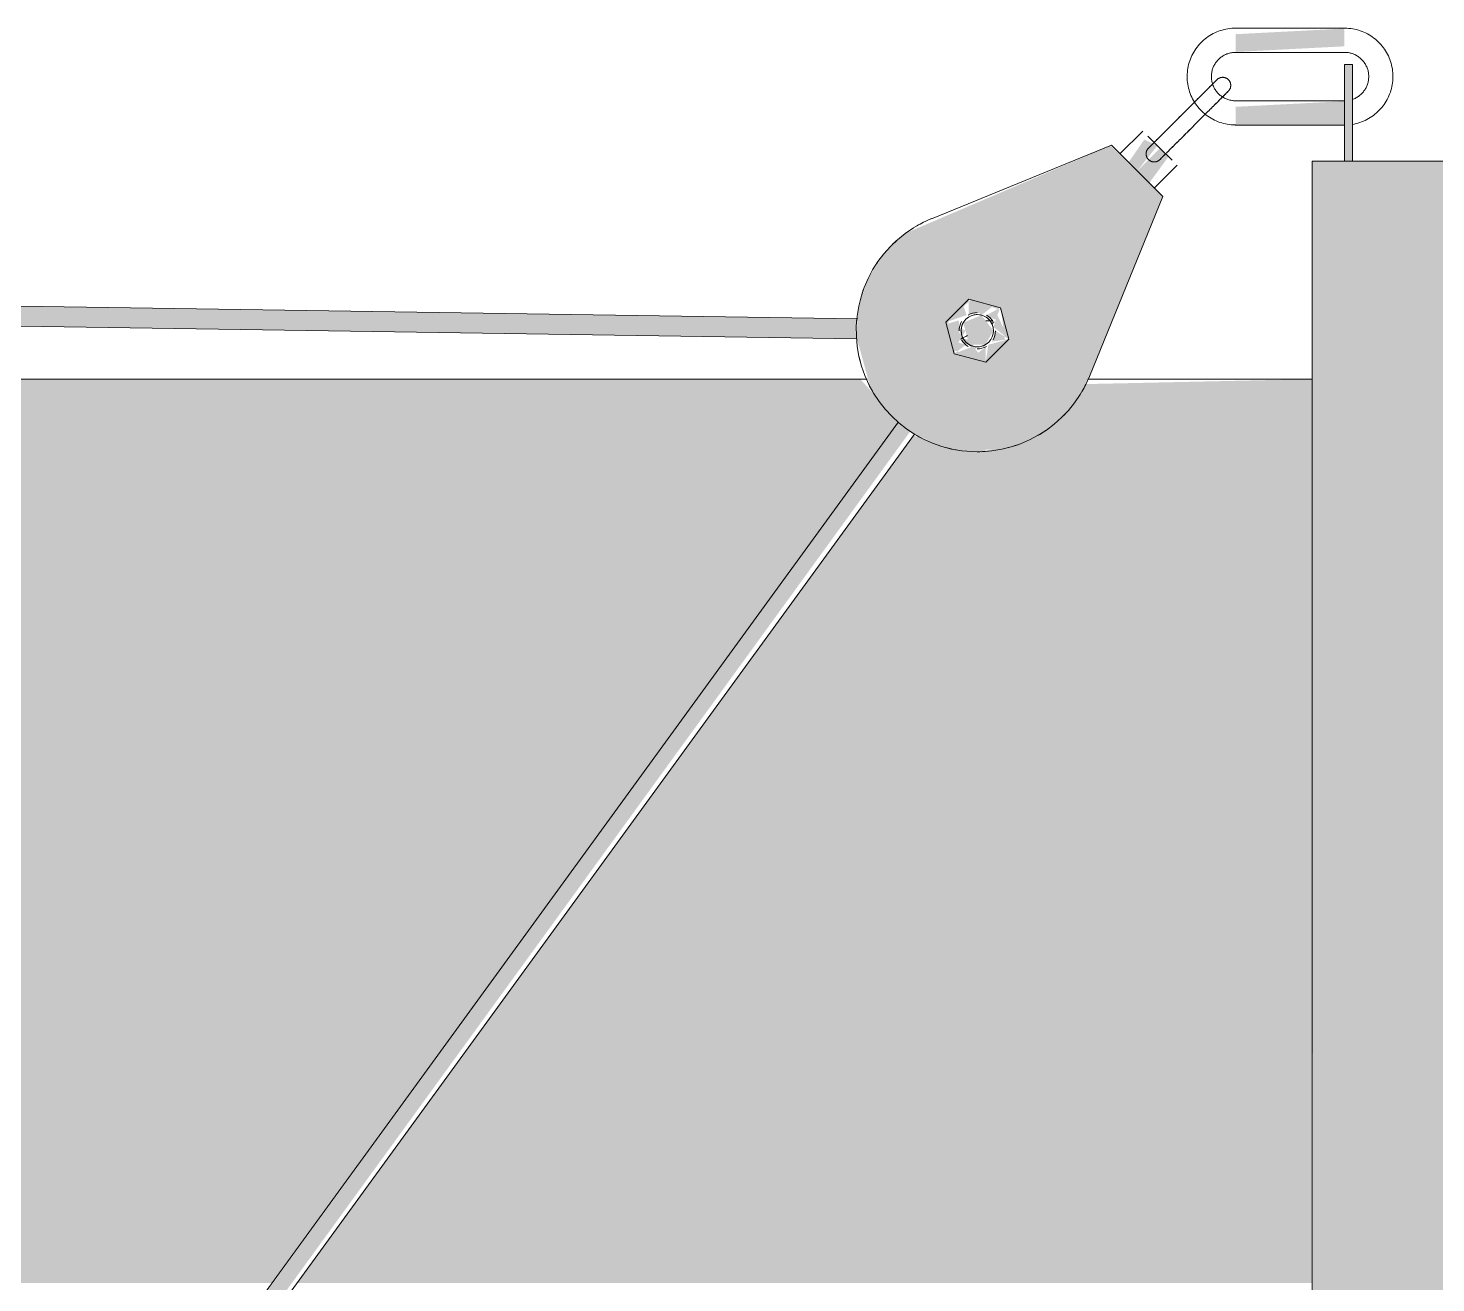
# Model space of a CAD drawing. Header units: inches. Extents: x -55396 to -733, y -290 to 853.
# Drawn here: x -24782.96 to -24761.16, y 264 to 283.44 of the extents above; entities that cross this region are included whole.
import ezdxf

# ---------------------------------------------------------------- set-up
doc = ezdxf.new("R2010")
doc.units = ezdxf.units.IN
doc.header["$MEASUREMENT"] = 0
doc.layers.add('M-HVAC-DUCT', color=70, linetype='Continuous', lineweight=9)
doc.layers.add('Q-SPCQ', color=91, linetype='Continuous', lineweight=9)

# ---------------------------------------------------------------- blocks, each defined once
blk = doc.blocks.new('Basketball_Backstop-Performance_Sports_Systems-3103-Ceiling_Hung - 27_-0_ to 27_-11 7_8_-V22-Section 13')
at = {"layer": 'Q-SPCQ'}
for points in [[(-24764.265, 283.069), (-24762.578, 283.156), (-24762.578, 283.431), (-24764.265, 283.344), (-24764.265, 283.088)], [(-24762.453, 281.375), (-24762.453, 282.875), (-24762.578, 282.875), (-24762.578, 281.375)], [(-24762.578, 281.944), (-24762.578, 282.306), (-24764.265, 282.219), (-24764.265, 281.944)], [(-24765.79, 281.225), (-24765.475, 281.617), (-24765.679, 281.711), (-24765.923, 281.357), (-24765.859, 281.294)], [(-24765.603, 281.037), (-24765.304, 281.446), (-24765.437, 281.578), (-24765.79, 281.225), (-24765.615, 281.05)], [(-24768.14, 278.533), (-24768.015, 278.75), (-24768.201, 278.991), (-24768.482, 278.875), (-24768.39, 278.533)]]:
    blk.add_hatch(color=256, dxfattribs=at).paths.add_polyline_path(points, flags=0)
h = blk.add_hatch(color=256, dxfattribs=at)
h.paths.add_polyline_path([(-24768.354, 276.877), (-24767.775, 276.952), (-24767.458, 277.058), (-24767.07, 277.305), (-24766.754, 277.64), (-24766.529, 278.042), (-24765.393, 280.827), (-24766.202, 281.617), (-24769.375, 280.261), (-24769.71, 279.945), (-24769.958, 279.557), (-24770.103, 279.121), (-24770.138, 278.662), (-24769.935, 277.925), (-24769.874, 277.787), (-24769.591, 277.424), (-24769.228, 277.141), (-24768.807, 276.955)], flags=0)
h.paths.add_polyline_path([(-24768.134, 278.262), (-24768.134, 278.502), (-24768.251, 278.409), (-24768.157, 278.29)], flags=0)
h.paths.add_polyline_path([(-24768.622, 278.393), (-24768.442, 278.534), (-24768.554, 278.565), (-24768.586, 278.485)], flags=0)
h.paths.add_polyline_path([(-24768.396, 279.238), (-24768.396, 278.998), (-24768.228, 279.026), (-24768.347, 279.176)], flags=0)
h.paths.add_polyline_path([(-24767.908, 279.107), (-24768.122, 278.991), (-24767.982, 278.92), (-24767.934, 279.042)], flags=0)
h.paths.add_polyline_path([(-24768.134, 278.262), (-24768.639, 278.456), (-24768.718, 278.916), (-24768.361, 279.229), (-24767.897, 279.068), (-24767.831, 278.565), (-24768.099, 278.298)], flags=0)
h.paths.add_polyline_path([(-24768.044, 278.58), (-24767.777, 278.619), (-24767.984, 278.75), (-24768.022, 278.609)], flags=0)
h.paths.add_polyline_path([(-24768.542, 278.713), (-24768.552, 278.911), (-24768.725, 278.859), (-24768.586, 278.748)], flags=0)
h = blk.add_hatch(color=256, dxfattribs=at)
h.paths.add_polyline_path([(-24762.39, 116), (-24759.765, 116), (-24759.785, 119.75), (-24763.078, 119.75), (-24763.078, 119.312), (-24762.39, 119.312), (-24762.39, 119.125), (-24763.078, 119.125), (-24763.078, 116), (-24762.634, 116)], flags=0)
h.paths.add_polyline_path([(-24762.968, 120.25), (-24759.765, 120.25), (-24759.831, 128.782), (-24763.078, 128.75), (-24763.078, 120.875), (-24762.39, 120.875), (-24762.39, 120.687), (-24763.078, 120.687), (-24763.078, 120.25)], flags=0)
h.paths.add_polyline_path([(-24759.765, 129.217), (-24759.765, 135.437), (-24763.078, 135.437), (-24763.078, 135), (-24762.39, 135), (-24762.39, 134.812), (-24763.078, 134.812), (-24763.078, 129.205), (-24762.108, 129.231), (-24760.86, 129.242), (-24759.834, 129.218)], flags=0)
h.paths.add_polyline_path([(-24760.255, 129), (-24759.765, 129.125), (-24759.834, 129.186), (-24760.109, 129.065)], flags=0)
h.paths.add_polyline_path([(-24759.765, 128.823), (-24759.832, 128.944), (-24760.076, 128.935), (-24759.832, 128.847)], flags=0)
h.paths.add_polyline_path([(-24763.078, 135.937), (-24759.765, 135.937), (-24759.765, 152.543), (-24760.474, 152.543), (-24760.499, 152.633), (-24760.499, 161.75), (-24763.078, 161.75), (-24762.996, 161.312), (-24762.39, 161.312), (-24762.39, 161.125), (-24763.078, 161.125), (-24763.078, 136.562), (-24762.39, 136.562), (-24762.39, 136.375), (-24763.078, 136.375)], flags=0)
h.paths.add_polyline_path([(-24762.108, 162.25), (-24760.477, 162.25), (-24759.765, 187.186), (-24759.765, 224.783), (-24763.078, 224.75), (-24762.997, 162.875), (-24762.39, 162.875), (-24762.39, 162.687), (-24763.078, 162.687), (-24762.996, 162.25), (-24762.255, 162.25)], flags=0)
h.paths.add_polyline_path([(-24759.765, 225.217), (-24759.765, 281.375), (-24763.078, 281.375), (-24763.039, 225.203), (-24762.108, 225.231), (-24760.86, 225.242), (-24760.255, 225.228)], flags=0)
h.paths.add_polyline_path([(-24760.255, 225), (-24759.765, 225.125), (-24759.765, 225.217), (-24760.109, 225.065)], flags=0)
h.paths.add_polyline_path([(-24759.765, 224.823), (-24759.765, 224.935), (-24759.909, 224.875)], flags=0)
h = blk.add_hatch(color=256, dxfattribs=at)
h.paths.add_polyline_path([(-24770.131, 278.622), (-24770.14, 278.935), (-24908.857, 280.971), (-24908.857, 280.937), (-24909.169, 280.857), (-24909.169, 280.742), (-24770.138, 278.622)], flags=0)
h.paths.add_polyline_path([(-24768.515, 278.625), (-24768.449, 278.753), (-24768.541, 278.795), (-24768.516, 278.627)], flags=0)
h.paths.add_polyline_path([(-24911.511, 280.822), (-24911.508, 281.044), (-24911.549, 280.922), (-24911.515, 280.823)], flags=0)
h = blk.add_hatch(color=256, dxfattribs=at)
h.paths.add_polyline_path([(-24767.777, 278.619), (-24767.954, 278.991), (-24768.015, 278.808), (-24767.942, 278.75)], flags=0)
h.paths.add_polyline_path([(-24768.134, 278.262), (-24767.777, 278.619), (-24768.094, 278.533)], flags=0)
h.paths.add_polyline_path([(-24768.134, 278.262), (-24768.33, 278.509), (-24768.622, 278.393)], flags=0)
h.paths.add_polyline_path([(-24768.622, 278.393), (-24768.507, 278.685), (-24768.753, 278.881), (-24768.669, 278.565)], flags=0)
h.paths.add_polyline_path([(-24768.396, 279.238), (-24768.201, 278.991), (-24768.015, 279.136), (-24768.163, 279.176)], flags=0)
h.paths.add_polyline_path([(-24768.753, 278.881), (-24768.432, 278.991), (-24768.482, 279.152)], flags=0)
h = blk.add_hatch(color=256, dxfattribs=at)
h.paths.add_polyline_path([(-24818.076, 210.425), (-24818.164, 210.416), (-24818.108, 210.416)], flags=0)
h.paths.add_polyline_path([(-24817.919, 210.221), (-24817.924, 210.36), (-24817.923, 210.225)], flags=0)
h.paths.add_polyline_path([(-24815.944, 212.937), (-24769.299, 277.196), (-24769.484, 277.34), (-24816.183, 213.007), (-24816, 212.993), (-24815.944, 212.937)], flags=0)
h.paths.add_polyline_path([(-24768.276, 278.47), (-24768.338, 278.533), (-24768.412, 278.616), (-24768.507, 278.629), (-24768.475, 278.565), (-24768.299, 278.473), (-24768.282, 278.471)], flags=0)
for p, q in [((-24762.578, 283.437), (-24764.265, 283.437)), ((-24764.265, 283.062), (-24762.578, 283.062)), ((-24762.578, 281.375), (-24762.578, 282.875)), ((-24762.453, 282.875), (-24762.578, 282.875)), ((-24762.453, 282.875), (-24762.453, 281.375)), ((-24762.578, 282.312), (-24764.265, 282.312)), ((-24764.265, 281.937), (-24762.578, 281.937)), ((-24765.702, 281.844), (-24766.056, 281.49)), ((-24765.624, 281.766), (-24765.437, 281.578)), ((-24766.188, 281.623), (-24768.974, 280.486)), ((-24765.393, 280.827), (-24766.188, 281.623)), ((-24765.437, 281.578), (-24765.249, 281.391)), ((-24765.525, 280.96), (-24765.172, 281.313)), ((-24763.078, 281.375), (-24763.078, 225.161)), ((-24763.078, 281.375), (-24759.765, 281.375)), ((-24770.117, 278.935), (-24908.857, 281.049)), ((-24766.529, 278.042), (-24765.393, 280.827)), ((-24909.186, 280.742), (-24770.131, 278.622)), ((-24768.396, 279.238), (-24768.753, 278.881)), ((-24767.908, 279.107), (-24768.396, 279.238)), ((-24767.777, 278.619), (-24767.908, 279.107)), ((-24768.753, 278.881), (-24768.622, 278.393)), ((-24768.031, 278.903), (-24768.134, 278.904)), ((-24768.134, 278.262), (-24767.777, 278.619)), ((-24768.622, 278.393), (-24768.134, 278.262)), ((-24769.484, 277.34), (-24816.32, 212.951)), ((-24815.944, 212.937), (-24769.237, 277.148))]:
    blk.add_line(p, q, dxfattribs=at)
at = {"layer": 'Q-SPCQ', "flags": 128}
for points in [[(-24764.265, 283.437), (-24764.295, 283.437), (-24764.325, 283.435), (-24764.355, 283.432), (-24764.385, 283.428), (-24764.414, 283.423), (-24764.444, 283.416), (-24764.472, 283.408), (-24764.501, 283.399), (-24764.529, 283.389), (-24764.557, 283.378), (-24764.585, 283.366), (-24764.612, 283.353), (-24764.638, 283.338), (-24764.664, 283.323), (-24764.689, 283.307), (-24764.713, 283.289), (-24764.737, 283.271), (-24764.76, 283.251), (-24764.782, 283.231), (-24764.803, 283.21), (-24764.824, 283.188), (-24764.843, 283.165), (-24764.862, 283.142), (-24764.88, 283.118), (-24764.896, 283.093), (-24764.912, 283.067), (-24764.927, 283.041), (-24764.94, 283.014), (-24764.953, 282.987), (-24764.964, 282.959), (-24764.975, 282.931), (-24764.984, 282.903), (-24764.992, 282.874), (-24764.999, 282.844), (-24765.004, 282.815), (-24765.009, 282.785), (-24765.012, 282.756), (-24765.014, 282.726), (-24765.015, 282.696), (-24765.015, 282.687)], [(-24761.828, 282.687), (-24761.828, 282.717), (-24761.83, 282.747), (-24761.833, 282.777), (-24761.837, 282.807), (-24761.843, 282.837), (-24761.849, 282.866), (-24761.857, 282.895), (-24761.866, 282.923), (-24761.876, 282.952), (-24761.887, 282.98), (-24761.899, 283.007), (-24761.912, 283.034), (-24761.927, 283.06), (-24761.942, 283.086), (-24761.959, 283.111), (-24761.976, 283.135), (-24761.995, 283.159), (-24762.014, 283.182), (-24762.034, 283.204), (-24762.055, 283.226), (-24762.077, 283.246), (-24762.1, 283.266), (-24762.123, 283.284), (-24762.148, 283.302), (-24762.172, 283.319), (-24762.198, 283.334), (-24762.224, 283.349), (-24762.251, 283.363), (-24762.278, 283.375), (-24762.306, 283.387), (-24762.334, 283.397), (-24762.363, 283.406), (-24762.392, 283.414), (-24762.421, 283.421), (-24762.45, 283.427), (-24762.48, 283.431), (-24762.51, 283.434), (-24762.54, 283.437), (-24762.57, 283.437), (-24762.578, 283.437)], [(-24764.64, 282.687), (-24764.64, 282.702), (-24764.639, 282.717), (-24764.638, 282.732), (-24764.635, 282.747), (-24764.633, 282.762), (-24764.629, 282.777), (-24764.626, 282.791), (-24764.621, 282.805), (-24764.616, 282.82), (-24764.611, 282.834), (-24764.605, 282.847), (-24764.598, 282.861), (-24764.591, 282.874), (-24764.583, 282.887), (-24764.575, 282.899), (-24764.566, 282.911), (-24764.557, 282.923), (-24764.547, 282.935), (-24764.537, 282.946), (-24764.526, 282.957), (-24764.516, 282.967), (-24764.504, 282.977), (-24764.492, 282.986), (-24764.48, 282.995), (-24764.468, 283.003), (-24764.455, 283.011), (-24764.442, 283.018), (-24764.429, 283.025), (-24764.415, 283.031), (-24764.401, 283.037), (-24764.387, 283.042), (-24764.373, 283.047), (-24764.358, 283.051), (-24764.344, 283.054), (-24764.329, 283.057), (-24764.314, 283.059), (-24764.299, 283.061), (-24764.284, 283.062), (-24764.269, 283.062), (-24764.265, 283.062)], [(-24762.578, 283.062), (-24762.563, 283.062), (-24762.548, 283.061), (-24762.533, 283.06), (-24762.518, 283.058), (-24762.503, 283.055), (-24762.489, 283.052), (-24762.474, 283.048), (-24762.46, 283.043), (-24762.446, 283.038), (-24762.432, 283.033), (-24762.418, 283.027), (-24762.405, 283.02), (-24762.391, 283.013), (-24762.379, 283.005), (-24762.366, 282.997), (-24762.354, 282.988), (-24762.342, 282.979), (-24762.33, 282.969), (-24762.319, 282.959), (-24762.309, 282.949), (-24762.298, 282.938), (-24762.289, 282.926), (-24762.279, 282.915), (-24762.271, 282.903), (-24762.262, 282.89), (-24762.254, 282.877), (-24762.247, 282.864), (-24762.24, 282.851), (-24762.234, 282.837), (-24762.228, 282.823), (-24762.223, 282.809), (-24762.218, 282.795), (-24762.214, 282.781), (-24762.211, 282.766), (-24762.208, 282.751), (-24762.206, 282.736), (-24762.204, 282.722), (-24762.203, 282.707), (-24762.203, 282.692), (-24762.203, 282.687)], [(-24765.083, 282.109), (-24765.062, 282.13), (-24765.041, 282.151), (-24765.02, 282.172), (-24764.999, 282.193), (-24764.978, 282.214), (-24764.957, 282.235), (-24764.937, 282.255), (-24764.916, 282.276), (-24764.896, 282.296), (-24764.877, 282.315), (-24764.857, 282.335), (-24764.838, 282.354), (-24764.82, 282.372), (-24764.802, 282.39), (-24764.784, 282.408), (-24764.767, 282.425), (-24764.75, 282.442), (-24764.734, 282.458), (-24764.718, 282.474), (-24764.703, 282.489), (-24764.688, 282.504), (-24764.674, 282.518), (-24764.661, 282.531), (-24764.649, 282.543), (-24764.637, 282.555), (-24764.626, 282.566), (-24764.616, 282.576), (-24764.606, 282.586), (-24764.597, 282.595), (-24764.589, 282.603), (-24764.582, 282.61), (-24764.575, 282.617), (-24764.57, 282.622), (-24764.565, 282.627), (-24764.561, 282.631), (-24764.557, 282.635), (-24764.555, 282.637), (-24764.554, 282.638), (-24764.553, 282.639)], [(-24764.553, 282.639), (-24764.553, 282.639), (-24764.555, 282.637), (-24764.557, 282.635), (-24764.56, 282.632), (-24764.563, 282.629), (-24764.568, 282.624), (-24764.574, 282.618), (-24764.58, 282.612), (-24764.587, 282.605), (-24764.595, 282.597), (-24764.603, 282.589), (-24764.613, 282.579), (-24764.623, 282.569), (-24764.634, 282.558), (-24764.646, 282.546), (-24764.658, 282.534), (-24764.671, 282.521), (-24764.685, 282.507), (-24764.699, 282.493), (-24764.714, 282.478), (-24764.729, 282.463), (-24764.745, 282.447), (-24764.762, 282.43), (-24764.779, 282.413), (-24764.797, 282.395), (-24764.815, 282.377), (-24764.833, 282.359), (-24764.852, 282.34), (-24764.871, 282.321), (-24764.891, 282.301), (-24764.911, 282.281), (-24764.931, 282.261), (-24764.952, 282.24), (-24764.972, 282.22), (-24764.993, 282.199), (-24765.014, 282.178), (-24765.035, 282.157), (-24765.056, 282.136), (-24765.078, 282.114), (-24765.083, 282.109)], [(-24765.015, 282.687), (-24765.015, 282.658), (-24765.013, 282.628), (-24765.01, 282.598), (-24765.006, 282.568), (-24765, 282.538), (-24764.994, 282.509), (-24764.986, 282.48), (-24764.977, 282.452), (-24764.967, 282.423), (-24764.956, 282.395), (-24764.944, 282.368), (-24764.93, 282.341), (-24764.916, 282.315), (-24764.901, 282.289), (-24764.884, 282.264), (-24764.867, 282.24), (-24764.848, 282.216), (-24764.829, 282.193), (-24764.809, 282.171), (-24764.788, 282.149), (-24764.766, 282.129), (-24764.743, 282.109), (-24764.72, 282.091), (-24764.695, 282.073), (-24764.67, 282.056), (-24764.645, 282.041), (-24764.619, 282.026), (-24764.592, 282.012), (-24764.565, 282), (-24764.537, 281.988), (-24764.509, 281.978), (-24764.48, 281.969), (-24764.451, 281.961), (-24764.422, 281.954), (-24764.393, 281.948), (-24764.363, 281.944), (-24764.333, 281.941), (-24764.303, 281.938), (-24764.273, 281.938), (-24764.265, 281.937)], [(-24764.265, 282.312), (-24764.28, 282.313), (-24764.295, 282.314), (-24764.31, 282.315), (-24764.325, 282.317), (-24764.34, 282.32), (-24764.354, 282.323), (-24764.369, 282.327), (-24764.383, 282.332), (-24764.397, 282.337), (-24764.411, 282.342), (-24764.425, 282.348), (-24764.438, 282.355), (-24764.452, 282.362), (-24764.464, 282.37), (-24764.477, 282.378), (-24764.489, 282.387), (-24764.501, 282.396), (-24764.512, 282.406), (-24764.524, 282.416), (-24764.534, 282.426), (-24764.544, 282.437), (-24764.554, 282.449), (-24764.564, 282.46), (-24764.572, 282.472), (-24764.581, 282.485), (-24764.589, 282.498), (-24764.596, 282.511), (-24764.603, 282.524), (-24764.609, 282.538), (-24764.615, 282.552), (-24764.62, 282.566), (-24764.624, 282.58), (-24764.628, 282.594), (-24764.632, 282.609), (-24764.635, 282.624), (-24764.637, 282.639), (-24764.639, 282.653), (-24764.64, 282.668), (-24764.64, 282.683), (-24764.64, 282.687)], [(-24764.553, 282.639), (-24764.549, 282.643), (-24764.546, 282.646), (-24764.542, 282.649), (-24764.538, 282.652), (-24764.534, 282.655), (-24764.529, 282.658), (-24764.525, 282.66), (-24764.521, 282.662), (-24764.516, 282.665), (-24764.512, 282.667), (-24764.507, 282.668), (-24764.502, 282.67), (-24764.497, 282.671), (-24764.492, 282.673), (-24764.488, 282.674), (-24764.483, 282.674), (-24764.478, 282.675), (-24764.473, 282.675), (-24764.468, 282.676), (-24764.463, 282.676), (-24764.458, 282.676), (-24764.453, 282.675), (-24764.448, 282.675), (-24764.443, 282.674), (-24764.438, 282.673), (-24764.433, 282.672), (-24764.428, 282.67), (-24764.423, 282.669), (-24764.419, 282.667), (-24764.414, 282.665), (-24764.41, 282.663), (-24764.405, 282.661), (-24764.401, 282.658), (-24764.397, 282.656), (-24764.392, 282.653), (-24764.388, 282.65), (-24764.385, 282.647), (-24764.381, 282.643), (-24764.377, 282.64), (-24764.376, 282.639)], [(-24764.376, 282.639), (-24764.373, 282.635), (-24764.369, 282.632), (-24764.366, 282.628), (-24764.363, 282.624), (-24764.36, 282.62), (-24764.358, 282.616), (-24764.355, 282.611), (-24764.353, 282.607), (-24764.351, 282.602), (-24764.349, 282.598), (-24764.347, 282.593), (-24764.345, 282.588), (-24764.344, 282.583), (-24764.343, 282.579), (-24764.342, 282.574), (-24764.341, 282.569), (-24764.34, 282.564), (-24764.34, 282.559), (-24764.34, 282.554), (-24764.34, 282.549), (-24764.34, 282.544), (-24764.34, 282.539), (-24764.341, 282.534), (-24764.341, 282.529), (-24764.342, 282.524), (-24764.344, 282.519), (-24764.345, 282.514), (-24764.346, 282.51), (-24764.348, 282.505), (-24764.35, 282.5), (-24764.352, 282.496), (-24764.355, 282.491), (-24764.357, 282.487), (-24764.36, 282.483), (-24764.362, 282.479), (-24764.365, 282.475), (-24764.368, 282.471), (-24764.372, 282.467), (-24764.375, 282.463), (-24764.376, 282.462)], [(-24762.458, 281.947), (-24762.429, 281.952), (-24762.399, 281.959), (-24762.37, 281.967), (-24762.342, 281.976), (-24762.314, 281.986), (-24762.286, 281.997), (-24762.258, 282.009), (-24762.231, 282.022), (-24762.205, 282.037), (-24762.179, 282.052), (-24762.154, 282.068), (-24762.13, 282.086), (-24762.106, 282.104), (-24762.083, 282.124), (-24762.061, 282.144), (-24762.04, 282.165), (-24762.019, 282.187), (-24762, 282.21), (-24761.981, 282.233), (-24761.963, 282.257), (-24761.947, 282.282), (-24761.931, 282.308), (-24761.916, 282.334), (-24761.903, 282.361), (-24761.89, 282.388), (-24761.879, 282.416), (-24761.868, 282.444), (-24761.859, 282.472), (-24761.851, 282.501), (-24761.844, 282.531), (-24761.839, 282.56), (-24761.834, 282.59), (-24761.831, 282.619), (-24761.829, 282.649), (-24761.828, 282.679), (-24761.828, 282.687)], [(-24762.203, 282.687), (-24762.203, 282.673), (-24762.204, 282.658), (-24762.205, 282.643), (-24762.208, 282.628), (-24762.21, 282.613), (-24762.213, 282.598), (-24762.217, 282.584), (-24762.222, 282.57), (-24762.227, 282.555), (-24762.232, 282.541), (-24762.238, 282.528), (-24762.245, 282.514), (-24762.252, 282.501), (-24762.26, 282.488), (-24762.268, 282.476), (-24762.277, 282.464), (-24762.286, 282.452), (-24762.296, 282.44), (-24762.306, 282.429), (-24762.316, 282.418), (-24762.327, 282.408), (-24762.339, 282.398), (-24762.351, 282.389), (-24762.363, 282.38), (-24762.375, 282.372), (-24762.388, 282.364), (-24762.401, 282.357), (-24762.414, 282.35), (-24762.428, 282.344), (-24762.442, 282.338), (-24762.456, 282.333)], [(-24764.906, 281.932), (-24764.885, 281.953), (-24764.864, 281.974), (-24764.843, 281.995), (-24764.822, 282.016), (-24764.801, 282.037), (-24764.78, 282.058), (-24764.76, 282.079), (-24764.74, 282.099), (-24764.72, 282.119), (-24764.7, 282.139), (-24764.681, 282.158), (-24764.662, 282.177), (-24764.643, 282.195), (-24764.625, 282.214), (-24764.607, 282.231), (-24764.59, 282.249), (-24764.573, 282.265), (-24764.557, 282.282), (-24764.541, 282.297), (-24764.526, 282.312), (-24764.512, 282.327), (-24764.498, 282.341), (-24764.485, 282.354), (-24764.472, 282.366), (-24764.46, 282.378), (-24764.449, 282.389), (-24764.439, 282.4), (-24764.429, 282.409), (-24764.42, 282.418), (-24764.412, 282.426), (-24764.405, 282.434), (-24764.398, 282.44), (-24764.393, 282.446), (-24764.388, 282.451), (-24764.384, 282.455), (-24764.381, 282.458), (-24764.378, 282.46), (-24764.377, 282.462), (-24764.376, 282.462)], [(-24764.376, 282.462), (-24764.377, 282.462), (-24764.378, 282.461), (-24764.38, 282.458), (-24764.383, 282.456), (-24764.387, 282.452), (-24764.391, 282.447), (-24764.397, 282.442), (-24764.403, 282.435), (-24764.41, 282.428), (-24764.418, 282.42), (-24764.427, 282.412), (-24764.436, 282.402), (-24764.446, 282.392), (-24764.457, 282.381), (-24764.469, 282.37), (-24764.481, 282.357), (-24764.494, 282.344), (-24764.508, 282.331), (-24764.522, 282.316), (-24764.537, 282.301), (-24764.552, 282.286), (-24764.569, 282.27), (-24764.585, 282.253), (-24764.602, 282.236), (-24764.62, 282.219), (-24764.638, 282.2), (-24764.657, 282.182), (-24764.675, 282.163), (-24764.695, 282.144), (-24764.714, 282.124), (-24764.734, 282.104), (-24764.754, 282.084), (-24764.775, 282.064), (-24764.796, 282.043), (-24764.816, 282.022), (-24764.837, 282.001), (-24764.858, 281.98), (-24764.88, 281.959), (-24764.901, 281.938), (-24764.906, 281.932)], [(-24765.083, 282.109), (-24765.104, 282.088), (-24765.126, 282.066), (-24765.147, 282.045), (-24765.168, 282.024), (-24765.189, 282.003), (-24765.209, 281.983), (-24765.23, 281.962), (-24765.25, 281.942), (-24765.27, 281.922), (-24765.29, 281.902), (-24765.309, 281.883), (-24765.328, 281.864), (-24765.347, 281.845), (-24765.365, 281.827), (-24765.383, 281.809), (-24765.4, 281.792), (-24765.417, 281.775), (-24765.433, 281.759), (-24765.449, 281.743), (-24765.464, 281.728), (-24765.478, 281.714), (-24765.492, 281.7), (-24765.505, 281.687), (-24765.518, 281.674), (-24765.53, 281.662), (-24765.541, 281.651), (-24765.551, 281.641), (-24765.561, 281.631), (-24765.569, 281.623), (-24765.578, 281.614), (-24765.585, 281.607), (-24765.591, 281.601), (-24765.597, 281.595), (-24765.602, 281.59), (-24765.606, 281.586), (-24765.609, 281.583), (-24765.611, 281.581), (-24765.613, 281.579), (-24765.614, 281.578)], [(-24765.509, 281.683), (-24765.496, 281.696), (-24765.482, 281.71), (-24765.468, 281.724), (-24765.453, 281.739), (-24765.437, 281.755), (-24765.421, 281.771), (-24765.405, 281.787), (-24765.387, 281.805), (-24765.37, 281.822), (-24765.352, 281.84), (-24765.333, 281.859), (-24765.314, 281.878), (-24765.295, 281.897), (-24765.275, 281.917), (-24765.255, 281.937), (-24765.235, 281.957), (-24765.215, 281.977), (-24765.194, 281.998), (-24765.173, 282.019), (-24765.152, 282.04), (-24765.131, 282.061), (-24765.11, 282.082), (-24765.089, 282.103), (-24765.083, 282.109)], [(-24765.437, 281.402), (-24765.436, 281.402), (-24765.435, 281.403), (-24765.433, 281.405), (-24765.43, 281.408), (-24765.426, 281.412), (-24765.422, 281.417), (-24765.416, 281.422), (-24765.41, 281.429), (-24765.403, 281.436), (-24765.395, 281.444), (-24765.386, 281.452), (-24765.377, 281.462), (-24765.367, 281.472), (-24765.356, 281.483), (-24765.344, 281.494), (-24765.332, 281.507), (-24765.319, 281.52), (-24765.305, 281.533), (-24765.291, 281.548), (-24765.276, 281.562), (-24765.26, 281.578), (-24765.244, 281.594), (-24765.228, 281.611), (-24765.211, 281.628), (-24765.193, 281.645), (-24765.175, 281.664), (-24765.156, 281.682), (-24765.138, 281.701), (-24765.118, 281.72), (-24765.099, 281.74), (-24765.079, 281.76), (-24765.059, 281.78), (-24765.038, 281.8), (-24765.017, 281.821), (-24764.997, 281.842), (-24764.976, 281.863), (-24764.955, 281.884), (-24764.933, 281.905), (-24764.912, 281.926), (-24764.906, 281.932)], [(-24764.906, 281.932), (-24764.928, 281.911), (-24764.949, 281.89), (-24764.97, 281.868), (-24764.991, 281.847), (-24765.012, 281.827), (-24765.033, 281.806), (-24765.053, 281.785), (-24765.073, 281.765), (-24765.093, 281.745), (-24765.113, 281.725), (-24765.132, 281.706), (-24765.151, 281.687), (-24765.17, 281.668), (-24765.188, 281.65), (-24765.206, 281.633), (-24765.223, 281.615), (-24765.24, 281.599), (-24765.256, 281.582), (-24765.272, 281.567), (-24765.287, 281.552), (-24765.301, 281.537), (-24765.315, 281.523), (-24765.328, 281.51)], [(-24765.614, 281.402), (-24765.617, 281.405), (-24765.62, 281.409), (-24765.624, 281.413), (-24765.627, 281.417), (-24765.629, 281.421), (-24765.632, 281.425), (-24765.635, 281.43), (-24765.637, 281.434), (-24765.639, 281.438), (-24765.641, 281.443), (-24765.643, 281.448), (-24765.644, 281.452), (-24765.646, 281.457), (-24765.647, 281.462), (-24765.648, 281.467), (-24765.649, 281.472), (-24765.649, 281.477), (-24765.65, 281.482), (-24765.65, 281.487), (-24765.65, 281.492), (-24765.65, 281.497), (-24765.65, 281.502), (-24765.649, 281.507), (-24765.648, 281.512), (-24765.647, 281.517), (-24765.646, 281.522), (-24765.645, 281.526), (-24765.643, 281.531), (-24765.642, 281.536), (-24765.64, 281.54), (-24765.637, 281.545), (-24765.635, 281.549), (-24765.633, 281.554), (-24765.63, 281.558), (-24765.627, 281.562), (-24765.624, 281.566), (-24765.621, 281.57), (-24765.618, 281.574), (-24765.615, 281.577), (-24765.614, 281.578)], [(-24765.614, 281.578), (-24765.613, 281.579), (-24765.612, 281.58), (-24765.61, 281.582), (-24765.607, 281.585), (-24765.603, 281.589), (-24765.598, 281.594), (-24765.593, 281.599), (-24765.587, 281.605), (-24765.58, 281.612), (-24765.572, 281.62), (-24765.563, 281.629), (-24765.554, 281.638), (-24765.543, 281.649)], [(-24765.364, 281.475), (-24765.374, 281.464), (-24765.384, 281.455), (-24765.393, 281.446), (-24765.401, 281.438), (-24765.408, 281.43), (-24765.415, 281.424), (-24765.42, 281.418), (-24765.425, 281.413), (-24765.429, 281.409), (-24765.432, 281.406), (-24765.435, 281.404), (-24765.436, 281.402), (-24765.437, 281.402)], [(-24765.437, 281.402), (-24765.44, 281.398), (-24765.444, 281.395), (-24765.448, 281.392), (-24765.452, 281.389), (-24765.456, 281.386), (-24765.46, 281.383), (-24765.465, 281.381), (-24765.469, 281.378), (-24765.474, 281.376), (-24765.478, 281.374), (-24765.483, 281.372), (-24765.488, 281.371), (-24765.492, 281.369), (-24765.497, 281.368), (-24765.502, 281.367), (-24765.507, 281.366), (-24765.512, 281.366), (-24765.517, 281.365), (-24765.522, 281.365), (-24765.527, 281.365), (-24765.532, 281.365), (-24765.537, 281.366), (-24765.542, 281.366), (-24765.547, 281.367), (-24765.552, 281.368), (-24765.557, 281.369), (-24765.561, 281.37), (-24765.566, 281.372), (-24765.571, 281.374), (-24765.576, 281.376), (-24765.58, 281.378), (-24765.585, 281.38), (-24765.589, 281.382), (-24765.593, 281.385), (-24765.597, 281.388), (-24765.601, 281.391), (-24765.605, 281.394), (-24765.609, 281.397), (-24765.613, 281.401), (-24765.614, 281.402)]]:
    blk.add_lwpolyline(points, dxfattribs=at)
at = {"layer": 'Q-SPCQ'}
for radius, start, end in [(1.875, 112.1972, 337.8028), (1.875, 116.3445, 120), (1.875, 130.9704, 135), (1.875, 145.6237, 150), (1.875, 160.3226, 165), (1.875, 175.1058, 180), (0.281, 150, 180), (0.25, 135, 315), (0.25, 150, 227.9952), (0.25, 315, 135), (0.281, 90, 120), (0.25, 90, 105), (0.25, 75, 105), (0.25, 45, 60), (0.25, 15, 60), (0.281, 30, 60), (0.281, 330, 0), (1.875, 190.0739, 195), (0.281, 210, 240), (0.25, 240, 300), (0.25, 270, 300), (0.281, 270, 300), (1.875, 206.316, 210), (1.875, 330, 333.6555), (1.875, 315, 319.0296), (1.875, 240, 244.4034), (1.875, 300, 304.3763), (1.875, 255, 259.9261), (1.875, 270, 274.8942), (1.875, 285.1557, 289.6774)]:
    blk.add_arc((-24768.265, 278.75), radius, start, end, dxfattribs=at)
for points, knots in [([(-24768.051, 278.857), (-24768.046, 278.86), (-24768.037, 278.864), (-24768.02, 278.872), (-24768.009, 278.878), (-24768.002, 278.881)], [0.75, 0.75, 0.75, 0.75, 0.77083333, 0.79166667, 0.83333333, 0.83333333, 0.83333333, 0.83333333]), ([(-24768.528, 278.619), (-24768.521, 278.622), (-24768.51, 278.628), (-24768.493, 278.636), (-24768.476, 278.645), (-24768.456, 278.655), (-24768.434, 278.666), (-24768.423, 278.671), (-24768.417, 278.674)], [0.1666667, 0.1666667, 0.1666667, 0.1666667, 0.2083333, 0.2291667, 0.25, 0.2916667, 0.3125, 0.3333333, 0.3333333, 0.3333333, 0.3333333])]:
    blk.add_open_spline(points, degree=3, knots=knots, dxfattribs=at)

msp = doc.modelspace()

# ---------------------------------------------------------------- hatches: boundary and pattern name
at = {"layer": 'M-HVAC-DUCT', "lineweight": 5}
h = msp.add_hatch(color=256, dxfattribs=at)
h.paths.add_polyline_path([(-25804.357, 264), (-25799.979, 264), (-25804.357, 270.018), (-25804.357, 266.431)], flags=0)
h.paths.add_polyline_path([(-24981.61, 264), (-24959.919, 264), (-24959.919, 278), (-24996.843, 278), (-24992.378, 264)], flags=0)
h.paths.add_polyline_path([(-24953.294, 264), (-24920.835, 264), (-24916.37, 278), (-24953.294, 277.916), (-24953.294, 264.955)], flags=0)
h.paths.add_polyline_path([(-24917.564, 264), (-24889.56, 264), (-24908.172, 278), (-24913.124, 277.923), (-24917.279, 264.893)], flags=0)
h.paths.add_polyline_path([(-24995.649, 264), (-25000.114, 278), (-25578.666, 278), (-25583.131, 264), (-25000.911, 264)], flags=0)
h.paths.add_polyline_path([(-24402.357, 264), (-24402.357, 278), (-24675.581, 277.959), (-24682.852, 264), (-24428.662, 264)], flags=0)
h.paths.add_polyline_path([(-25799.593, 264), (-25689.635, 264), (-25671.11, 278), (-25804.357, 278), (-25804.357, 270.55), (-25801.358, 266.426)], flags=0)
h.paths.add_polyline_path([(-24889.146, 264), (-24779.187, 264), (-24769.484, 277.34), (-24769.798, 277.689), (-24770.076, 278), (-24907.569, 277.923), (-24890.265, 264.846)], flags=0)
h.paths.add_polyline_path([(-24778.801, 264), (-24763.078, 264), (-24763.078, 278), (-24766.596, 277.923), (-24766.77, 277.623), (-24767.328, 277.126), (-24768.113, 276.895), (-24768.591, 276.918), (-24769.015, 277.047), (-24769.253, 277.126), (-24778.327, 264.652)], flags=0)
h.paths.add_polyline_path([(-25689.22, 264), (-25661.217, 264), (-25665.682, 278), (-25670.695, 278), (-25686.274, 266.226)], flags=0)
h.paths.add_polyline_path([(-24755.313, 264), (-24684.966, 264), (-24677.673, 278), (-24755.398, 277.946), (-24755.796, 264), (-24755.568, 264)], flags=0)
h.paths.add_polyline_path([(-25586.402, 264), (-25581.938, 278), (-25618.861, 278), (-25618.861, 264), (-25603.677, 264)], flags=0)
h.paths.add_polyline_path([(-25625.486, 264), (-25625.486, 278), (-25662.41, 278), (-25657.945, 264), (-25629.596, 264)], flags=0)

# ---------------------------------------------------------------- linework, layer by layer
at = {"layer": 'M-HVAC-DUCT'}
for p, q in [((-24769.968, 278), (-24907.679, 278)), ((-24763.075, 278), (-24766.552, 278))]:
    msp.add_line(p, q, dxfattribs=at)

# ---------------------------------------------------------------- block references
at = {"layer": 'Q-SPCQ'}
msp.add_blockref('Basketball_Backstop-Performance_Sports_Systems-3103-Ceiling_Hung - 27_-0_ to 27_-11 7_8_-V22-Section 13', (0, 0), dxfattribs=at)

doc.saveas('drawing.dxf')
